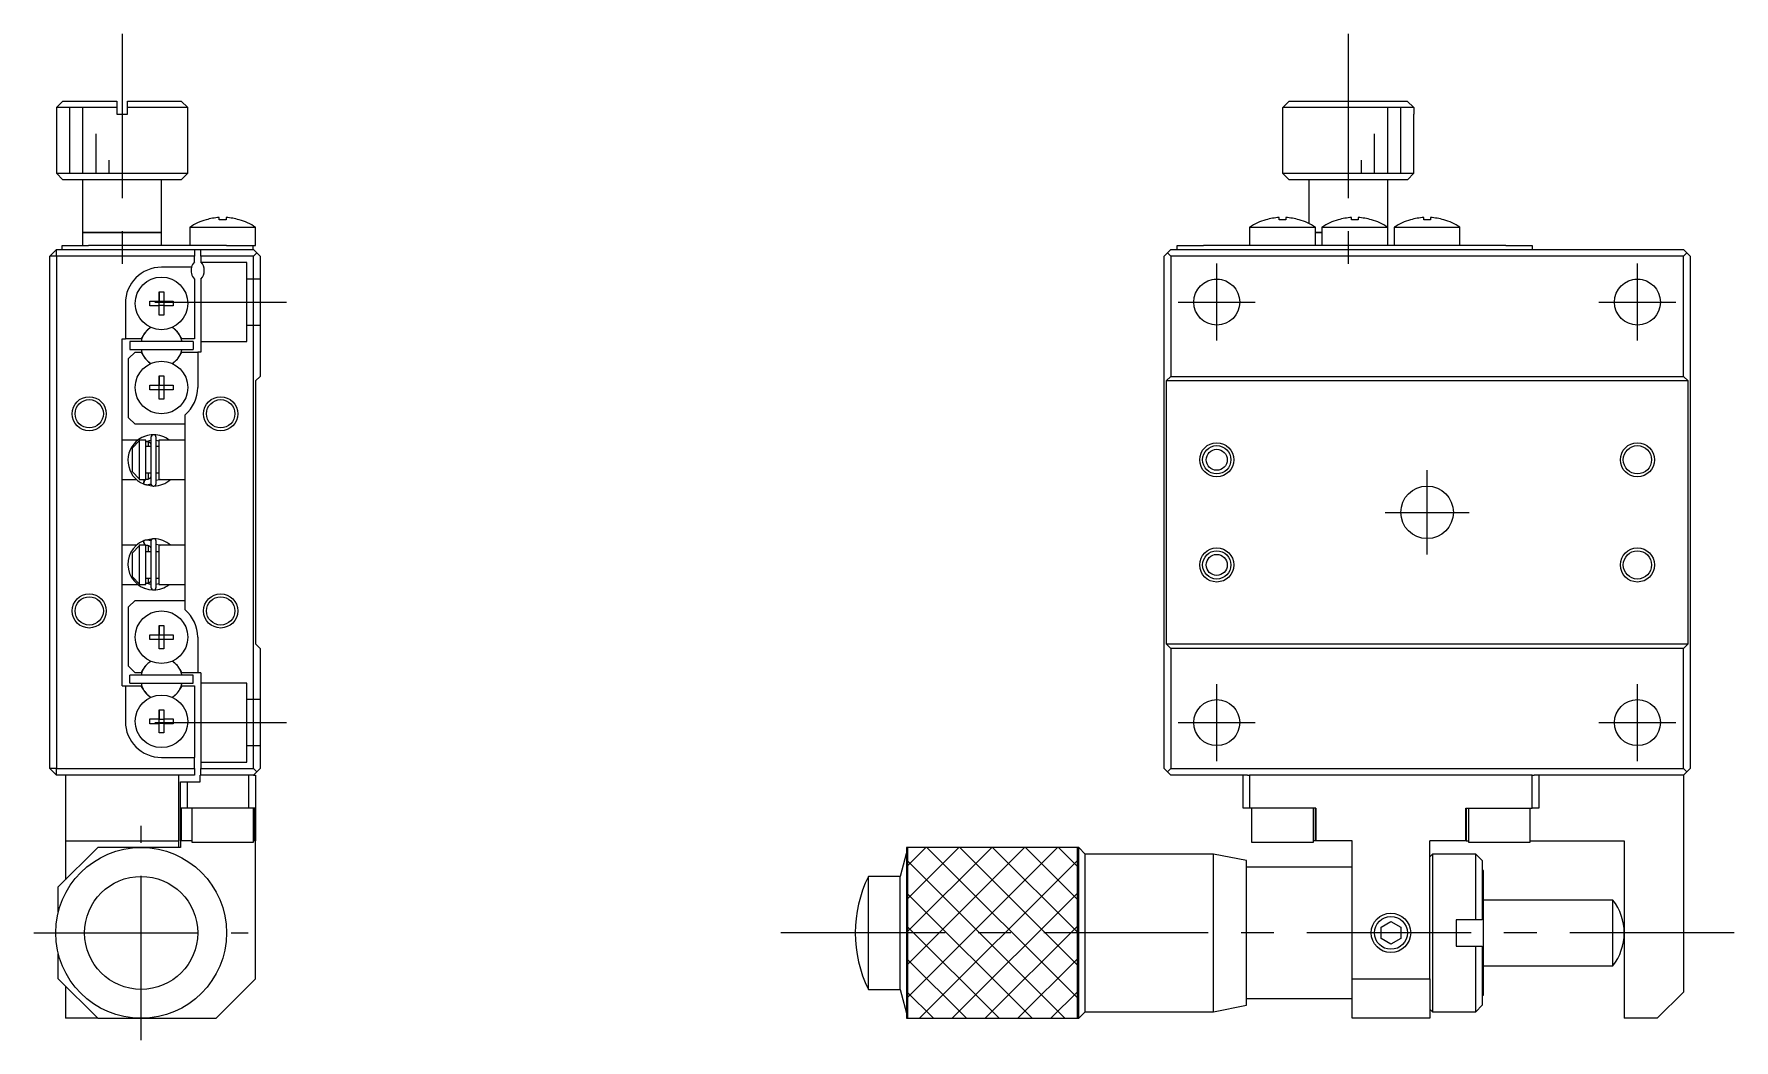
# Model space of a CAD drawing. Extents: x 27 to 358, y 57 to 239.
# Drawn here: x 228.9 to 358.2, y 116.9 to 193.4 of the extents above; entities that cross this region are included whole.
import ezdxf

# ---------------------------------------------------------------- set-up
doc = ezdxf.new("R2010")
doc.units = 0
doc.header["$LTSCALE"] = 10
doc.linetypes.add('CENTER', pattern=[2, 1.25, -0.25, 0.25, -0.25])
doc.linetypes.add('DASHED', pattern=[3.5, 2, -1.5])
doc.layers.get('0').update_dxf_attribs({"linetype": 'CONTINUOUS'})
doc.layers.add('CENTER', color=1, linetype='CENTER')

msp = doc.modelspace()

# ---------------------------------------------------------------- linework, layer by layer
at = {"color": 7, "linetype": 'CONTINUOUS'}
for p, q in [((231.098982, 188.332456), (230.598982, 187.832456)), ((235.198982, 187.832456), (230.598982, 187.832456)), ((230.598982, 187.832456), (230.598982, 182.832456)), ((231.098982, 188.332456), (235.198982, 188.332456)), ((235.198982, 188.332456), (235.198982, 187.832456)), ((235.198982, 187.832456), (235.198982, 187.332456)), ((235.998982, 188.332456), (240.098982, 188.332456)), ((235.998982, 187.832456), (235.998982, 188.332456)), ((240.598982, 187.832456), (235.998982, 187.832456)), ((235.998982, 187.332456), (235.998982, 187.832456)), ((240.598982, 187.832456), (240.098982, 188.332456)), ((240.598982, 182.832456), (240.598982, 187.832456)), ((323.88605, 187.832456), (324.387837, 188.332456)), ((323.88605, 187.332456), (323.88605, 187.832456)), ((333.853998, 187.832456), (323.88605, 187.832456)), ((324.387837, 188.332456), (333.352211, 188.332456)), ((333.352211, 188.332456), (333.853998, 187.832456)), ((333.853998, 187.832456), (333.853998, 187.332456)), ((235.198982, 187.332456), (235.998982, 187.332456)), ((323.870024, 187.332456), (323.88605, 187.332456)), ((323.870024, 187.332456), (323.870024, 182.832456)), ((333.853998, 187.332456), (333.870024, 187.332456)), ((333.870024, 182.832456), (333.870024, 187.332456)), ((230.598982, 182.832456), (240.598982, 182.832456)), ((230.598982, 182.832456), (231.098982, 182.332456)), ((240.098982, 182.332456), (240.598982, 182.832456)), ((323.870024, 182.832456), (333.870024, 182.832456)), ((323.870024, 182.832456), (324.370024, 182.332456)), ((333.370024, 182.332456), (333.870024, 182.832456)), ((240.098982, 182.332456), (231.098982, 182.332456)), ((232.598982, 182.332456), (232.598982, 178.332456)), ((238.598982, 178.332456), (238.598982, 182.332456)), ((333.370024, 182.332456), (324.370024, 182.332456)), ((325.870024, 182.332456), (325.870024, 179.013585)), ((331.870024, 178.724114), (331.870024, 182.332456)), ((240.748982, 178.724114), (245.748982, 178.724114)), ((240.748982, 178.724114), (240.748982, 177.332456)), ((241.990392, 179.295037), (241.987049, 179.301892)), ((242.988982, 179.295037), (242.988982, 179.467409)), ((243.508982, 179.295037), (242.988982, 179.295037)), ((243.508982, 179.467409), (243.508982, 179.295037)), ((244.510915, 179.301892), (244.507571, 179.295037)), ((245.748982, 177.332456), (245.748982, 178.724114)), ((321.370024, 178.724114), (323.870024, 178.724114)), ((321.370024, 178.724114), (321.370024, 177.332456)), ((322.611435, 179.295037), (322.608091, 179.301892)), ((323.610024, 179.295037), (323.610024, 179.467409)), ((324.130024, 179.295037), (323.610024, 179.295037)), ((323.870024, 178.724114), (326.370024, 178.724114)), ((324.130024, 179.467409), (324.130024, 179.295037)), ((325.131957, 179.301892), (325.128614, 179.295037)), ((326.370024, 177.332456), (326.370024, 178.724114)), ((326.870024, 178.724114), (329.370024, 178.724114)), ((326.870024, 178.724114), (326.870024, 177.332456)), ((328.111435, 179.295037), (328.108091, 179.301892)), ((329.110024, 179.295037), (329.110024, 179.467409)), ((329.630024, 179.295037), (329.110024, 179.295037)), ((329.370024, 178.724114), (331.870024, 178.724114)), ((329.630024, 179.467409), (329.630024, 179.295037)), ((330.631957, 179.301892), (330.628614, 179.295037)), ((331.870024, 177.332456), (331.870024, 178.724114)), ((332.370024, 178.724114), (334.870024, 178.724114)), ((332.370024, 178.724114), (332.370024, 177.332456)), ((333.611435, 179.295037), (333.608091, 179.301892)), ((334.610024, 179.295037), (334.610024, 179.467409)), ((335.130024, 179.295037), (334.610024, 179.295037)), ((334.870024, 178.724114), (337.370024, 178.724114)), ((335.130024, 179.467409), (335.130024, 179.295037)), ((336.131957, 179.301892), (336.128614, 179.295037)), ((337.370024, 177.332456), (337.370024, 178.724114)), ((231.048982, 177.032456), (231.048982, 177.332456)), ((231.048982, 177.332456), (233.048982, 177.332456)), ((232.598982, 178.332456), (238.598982, 178.332456)), ((238.598982, 178.332456), (232.598982, 178.332456)), ((232.598982, 178.332456), (232.598982, 177.332456)), ((242.173982, 177.332456), (233.048982, 177.332456)), ((238.598982, 177.332456), (238.598982, 178.332456)), ((243.548982, 177.332456), (242.173982, 177.332456)), ((243.548982, 177.332456), (245.548982, 177.332456)), ((245.548982, 177.332456), (245.548982, 177.032456)), ((245.548982, 177.332456), (245.748982, 177.332456)), ((315.870024, 177.032456), (315.870024, 177.332456)), ((315.870024, 177.332456), (317.870024, 177.332456)), ((321.370024, 177.332456), (317.870024, 177.332456)), ((340.870024, 177.332456), (321.370024, 177.332456)), ((326.370024, 178.332456), (326.870024, 178.332456)), ((326.870024, 178.332456), (326.370024, 178.332456)), ((332.370024, 177.332456), (331.870024, 177.332456)), ((340.870024, 177.332456), (342.870024, 177.332456)), ((342.870024, 177.332456), (342.870024, 177.032456)), ((230.598982, 177.032456), (230.098982, 176.532456)), ((230.598982, 176.532456), (230.098982, 176.532456)), ((230.098982, 137.532456), (230.098982, 176.532456)), ((230.598982, 176.532456), (230.598982, 177.032456)), ((230.598982, 177.032456), (241.098982, 177.032456)), ((241.098982, 176.532456), (230.598982, 176.532456)), ((230.598982, 176.532456), (230.598982, 137.532456)), ((241.098982, 177.032456), (241.598982, 177.032456)), ((241.098982, 177.032456), (241.098982, 176.532456)), ((241.098982, 176.093894), (241.098982, 176.532456)), ((241.598982, 177.032456), (245.598982, 177.032456)), ((241.598982, 176.532456), (241.598982, 177.032456)), ((241.598982, 176.532456), (241.598982, 176.093894)), ((245.598982, 176.532456), (241.598982, 176.532456)), ((245.598982, 177.032456), (245.848982, 176.782456)), ((245.848982, 176.782456), (245.598982, 176.532456)), ((245.598982, 137.532456), (245.598982, 176.532456)), ((245.848982, 176.782456), (246.098982, 176.532456)), ((246.098982, 176.532456), (246.098982, 167.382456)), ((315.120024, 176.782456), (314.870024, 176.532456)), ((314.870024, 137.532456), (314.870024, 176.532456)), ((315.370024, 177.032456), (315.120024, 176.782456)), ((315.120024, 176.782456), (315.370024, 176.532456)), ((315.370024, 177.032456), (354.370024, 177.032456)), ((354.370024, 176.532456), (315.370024, 176.532456)), ((315.370024, 176.532456), (315.370024, 167.382456)), ((354.620024, 176.782456), (354.370024, 177.032456)), ((354.620024, 176.782456), (354.370024, 176.532456)), ((354.370024, 167.382456), (354.370024, 176.532456)), ((354.870024, 176.532456), (354.620024, 176.782456)), ((354.870024, 176.532456), (354.870024, 137.532456)), ((240.880736, 175.682456), (238.598982, 175.682456)), ((241.098982, 174.771018), (241.098982, 170.232456)), ((241.598982, 174.771018), (241.598982, 169.232456)), ((318.67027, 174.771018), (319.069778, 174.771018)), ((350.67027, 174.771018), (351.069778, 174.771018)), ((238.418982, 173.818818), (238.778982, 173.818818)), ((238.418982, 173.112456), (238.418982, 173.818818)), ((238.418982, 173.818818), (238.418982, 173.112456)), ((238.778982, 173.818818), (238.778982, 173.112456)), ((235.848982, 172.932456), (235.848982, 170.232456)), ((237.71262, 172.752456), (237.71262, 173.112456)), ((237.71262, 173.112456), (238.418982, 173.112456)), ((238.418982, 172.752456), (237.71262, 172.752456)), ((238.429354, 173.102084), (238.418982, 173.112456)), ((238.429354, 172.762828), (238.418982, 172.752456)), ((238.418982, 172.046095), (238.418982, 172.752456)), ((238.418982, 172.046095), (238.418982, 172.752456)), ((238.778982, 172.046095), (238.418982, 172.046095)), ((238.429354, 173.102084), (238.76861, 173.102084)), ((238.429354, 172.762828), (238.429354, 173.102084)), ((238.76861, 172.762828), (238.429354, 172.762828)), ((238.76861, 173.102084), (238.778982, 173.112456)), ((238.76861, 173.102084), (238.76861, 172.762828)), ((238.76861, 172.762828), (238.778982, 172.752456)), ((238.778982, 173.112456), (239.485343, 173.112456)), ((238.778982, 172.752456), (238.778982, 172.046095)), ((239.485343, 172.752456), (238.778982, 172.752456)), ((239.485343, 173.112456), (239.485343, 172.752456)), ((235.598982, 170.232456), (235.848982, 170.232456)), ((235.598982, 143.832456), (235.598982, 170.232456)), ((237.048176, 170.232456), (235.848982, 170.232456)), ((236.198982, 170.032456), (236.198982, 169.432456)), ((240.998982, 170.032456), (236.198982, 170.032456)), ((236.198982, 169.432456), (240.998982, 169.432456)), ((237.198342, 170.492551), (237.048176, 170.232456)), ((240.149788, 170.232456), (239.999622, 170.492551)), ((241.098982, 170.232456), (240.149788, 170.232456)), ((240.998982, 170.032456), (240.998982, 169.432456)), ((236.598982, 169.232456), (236.098982, 168.732456)), ((236.098982, 164.232456), (236.098982, 168.732456)), ((236.598982, 169.232456), (237.048176, 169.232456)), ((237.048176, 169.232456), (237.198342, 168.972361)), ((239.999622, 168.972361), (240.149788, 169.232456)), ((240.149788, 169.232456), (241.348982, 169.232456)), ((241.348982, 169.232456), (241.348982, 166.532456)), ((241.598982, 169.232456), (241.348982, 169.232456)), ((238.418982, 167.418818), (238.778982, 167.418818)), ((238.418982, 166.712456), (238.418982, 167.418818)), ((238.418982, 167.418818), (238.418982, 166.712456)), ((238.778982, 167.418818), (238.778982, 166.712456)), ((245.748982, 167.032456), (246.098982, 167.382456)), ((245.748982, 167.032456), (245.748982, 147.032456)), ((315.020024, 167.032456), (315.370024, 167.382456)), ((354.720024, 167.032456), (315.020024, 167.032456)), ((315.020024, 167.032456), (315.020024, 147.032456)), ((315.370024, 167.382456), (354.370024, 167.382456)), ((354.370024, 167.382456), (354.720024, 167.032456)), ((354.720024, 147.032456), (354.720024, 167.032456)), ((237.71262, 166.352456), (237.71262, 166.712456)), ((237.71262, 166.712456), (238.418982, 166.712456)), ((238.418982, 166.352456), (237.71262, 166.352456)), ((238.429354, 166.702084), (238.418982, 166.712456)), ((238.429354, 166.362828), (238.418982, 166.352456)), ((238.418982, 165.646095), (238.418982, 166.352456)), ((238.418982, 165.646095), (238.418982, 166.352456)), ((238.778982, 165.646095), (238.418982, 165.646095)), ((238.429354, 166.702084), (238.76861, 166.702084)), ((238.429354, 166.362828), (238.429354, 166.702084)), ((238.76861, 166.362828), (238.429354, 166.362828)), ((238.76861, 166.702084), (238.778982, 166.712456)), ((238.76861, 166.702084), (238.76861, 166.362828)), ((238.76861, 166.362828), (238.778982, 166.352456)), ((238.778982, 166.712456), (239.485343, 166.712456)), ((238.778982, 166.352456), (238.778982, 165.646095)), ((239.485343, 166.352456), (238.778982, 166.352456)), ((239.485343, 166.712456), (239.485343, 166.352456)), ((236.098982, 164.232456), (236.598982, 163.732456)), ((240.398982, 149.611519), (240.398982, 164.453394)), ((240.398982, 163.732456), (236.598982, 163.732456)), ((236.807337, 162.532456), (235.598982, 162.532456)), ((236.398982, 161.948971), (236.898982, 162.478139)), ((236.398982, 160.115941), (236.398982, 161.948971)), ((236.808241, 162.532456), (236.808116, 162.532456)), ((236.808647, 162.532456), (236.808288, 162.532456)), ((236.898982, 162.532456), (236.898982, 162.478139)), ((237.398982, 162.532456), (236.898982, 162.532456)), ((236.898982, 162.478139), (236.898982, 159.586773)), ((237.226147, 162.774896), (237.220378, 162.774879)), ((237.284089, 162.800544), (237.228925, 162.779818)), ((237.385478, 162.411726), (237.399721, 162.417345)), ((237.398868, 162.418268), (237.792441, 162.523741)), ((237.398982, 159.532456), (237.398982, 162.532456)), ((237.7925, 162.032456), (237.398982, 162.032456)), ((237.399721, 162.417345), (237.413737, 162.422048)), ((237.413737, 162.422048), (237.427981, 162.42603)), ((237.427981, 162.42603), (237.442417, 162.429278)), ((237.442417, 162.429278), (237.457007, 162.431781)), ((237.457007, 162.431781), (237.471711, 162.433532)), ((237.471711, 162.433532), (237.48649, 162.434525)), ((237.48649, 162.434525), (237.501305, 162.434755)), ((237.501305, 162.434755), (237.516115, 162.434222)), ((237.516115, 162.434222), (237.530881, 162.432928)), ((237.530881, 162.432928), (237.545562, 162.430875)), ((237.545562, 162.430875), (237.560119, 162.428071)), ((237.560119, 162.428071), (237.574512, 162.424523)), ((237.574512, 162.424523), (237.588704, 162.420242)), ((237.588704, 162.420242), (237.602657, 162.415242)), ((237.598982, 162.032456), (237.598982, 162.41703)), ((237.602657, 162.415242), (237.616335, 162.409537)), ((237.616335, 162.409537), (237.629702, 162.403145)), ((237.629702, 162.403145), (237.642724, 162.396084)), ((237.642724, 162.396084), (237.655369, 162.388376)), ((237.655369, 162.388376), (237.667606, 162.380041)), ((237.667606, 162.380041), (237.679405, 162.371105)), ((237.679405, 162.371105), (237.690738, 162.361591)), ((237.690738, 162.361591), (237.701578, 162.351527)), ((237.701578, 162.351527), (237.711901, 162.340938)), ((237.711901, 162.340938), (237.721683, 162.329854)), ((237.721683, 162.329854), (237.730903, 162.318303)), ((237.730903, 162.318303), (237.73954, 162.306316)), ((237.73954, 162.306316), (237.747575, 162.293922)), ((237.747575, 162.293922), (237.754992, 162.281152)), ((237.754992, 162.281152), (237.761775, 162.268039)), ((237.761775, 162.268039), (237.767909, 162.254615)), ((237.767909, 162.254615), (237.773383, 162.240912)), ((237.773383, 162.240912), (237.778185, 162.226962)), ((237.778185, 162.226962), (237.782305, 162.2128)), ((237.782305, 162.2128), (237.785736, 162.198458)), ((237.785736, 162.198458), (237.78847, 162.18397)), ((237.78847, 162.18397), (237.790503, 162.16937)), ((237.790503, 162.16937), (237.791831, 162.154693)), ((237.791831, 162.154693), (237.792451, 162.139971)), ((237.792451, 162.139971), (237.7925, 162.134647)), ((237.7925, 162.735534), (237.7925, 159.235534)), ((238.1925, 159.235534), (238.1925, 162.735534)), ((238.398982, 162.032456), (238.1925, 162.032456)), ((238.192554, 162.523427), (238.399101, 162.482222)), ((238.398982, 162.532456), (238.398982, 159.532456)), ((240.398982, 162.532456), (238.398982, 162.532456)), ((235.598982, 159.532456), (236.694148, 159.532456)), ((236.898982, 159.586773), (236.398982, 160.115941)), ((236.695056, 159.532456), (236.695184, 159.532456)), ((236.898982, 159.586773), (236.898982, 159.532456)), ((236.898982, 159.532456), (237.398982, 159.532456)), ((237.219532, 159.196595), (237.228963, 159.192559)), ((237.220115, 159.196251), (237.288271, 159.429985)), ((237.225048, 159.21484), (237.224495, 159.207856)), ((237.224495, 159.207856), (237.224511, 159.202026)), ((237.224511, 159.202026), (237.225097, 159.19739)), ((237.226168, 159.222929), (237.225048, 159.21484)), ((237.225097, 159.19739), (237.226324, 159.193836)), ((237.227846, 159.232069), (237.226168, 159.222929)), ((237.226324, 159.193836), (237.228168, 159.191667)), ((237.230071, 159.242195), (237.227846, 159.232069)), ((237.228168, 159.191667), (237.228925, 159.191251)), ((237.228925, 159.191251), (237.259276, 159.179183)), ((237.232828, 159.253238), (237.230071, 159.242195)), ((237.236096, 159.265122), (237.232828, 159.253238)), ((237.239855, 159.277766), (237.236096, 159.265122)), ((237.244078, 159.291081), (237.239855, 159.277766)), ((237.248736, 159.304977), (237.244078, 159.291081)), ((237.253796, 159.319357), (237.248736, 159.304977)), ((237.259225, 159.334123), (237.253796, 159.319357)), ((237.264984, 159.349173), (237.259225, 159.334123)), ((237.259276, 159.179183), (237.291891, 159.168019)), ((237.271034, 159.364402), (237.264984, 159.349173)), ((237.277333, 159.379707), (237.271034, 159.364402)), ((237.283839, 159.394981), (237.277333, 159.379707)), ((237.281929, 159.170979), (237.968189, 159.036995)), ((237.290505, 159.410119), (237.283839, 159.394981)), ((237.288271, 159.429985), (237.345421, 159.532468)), ((237.297286, 159.425018), (237.290505, 159.410119)), ((237.291891, 159.168019), (237.325012, 159.158504)), ((237.304135, 159.439574), (237.297286, 159.425018)), ((237.311006, 159.453687), (237.304135, 159.439574)), ((237.31785, 159.46726), (237.311006, 159.453687)), ((237.324621, 159.480199), (237.31785, 159.46726)), ((237.331272, 159.492416), (237.324621, 159.480199)), ((237.325012, 159.158504), (237.358555, 159.15066)), ((237.337757, 159.503825), (237.331272, 159.492416)), ((237.344032, 159.514349), (237.337757, 159.503825)), ((237.350052, 159.523915), (237.344032, 159.514349)), ((237.355778, 159.532456), (237.350052, 159.523915)), ((237.358555, 159.15066), (237.392438, 159.144506)), ((237.388616, 159.556777), (237.362512, 159.568069)), ((237.392667, 159.556398), (237.385478, 159.559342)), ((237.392438, 159.144506), (237.426578, 159.140056)), ((237.406593, 159.551318), (237.392667, 159.556398)), ((237.398982, 160.032456), (237.7925, 160.032456)), ((237.420762, 159.546959), (237.406593, 159.551318)), ((237.435136, 159.543332), (237.420762, 159.546959)), ((237.426578, 159.140056), (237.460893, 159.137321)), ((237.449677, 159.540449), (237.435136, 159.543332)), ((237.464346, 159.538318), (237.449677, 159.540449)), ((237.460893, 159.137321), (237.495297, 159.136306)), ((237.479102, 159.536945), (237.464346, 159.538318)), ((237.493906, 159.536333), (237.479102, 159.536945)), ((237.508719, 159.536485), (237.493906, 159.536333)), ((237.495297, 159.136306), (237.529709, 159.137013)), ((237.523499, 159.537398), (237.508719, 159.536485)), ((237.538208, 159.539069), (237.523499, 159.537398)), ((237.529709, 159.137013), (237.564043, 159.139441)), ((237.552805, 159.541492), (237.538208, 159.539069)), ((237.567253, 159.544659), (237.552805, 159.541492)), ((237.564043, 159.139441), (237.598216, 159.143584)), ((237.581514, 159.548559), (237.567253, 159.544659)), ((237.59555, 159.55318), (237.581514, 159.548559)), ((237.609327, 159.558507), (237.59555, 159.55318)), ((237.598216, 159.143584), (237.632146, 159.149432)), ((237.598982, 159.554127), (237.598982, 160.032456)), ((237.62281, 159.564524), (237.609327, 159.558507)), ((237.635964, 159.571213), (237.62281, 159.564524)), ((237.632146, 159.149432), (237.665748, 159.15697)), ((237.648759, 159.578554), (237.635964, 159.571213)), ((237.661163, 159.586527), (237.648759, 159.578554)), ((237.673147, 159.595108), (237.661163, 159.586527)), ((237.665748, 159.15697), (237.698943, 159.166181)), ((237.684684, 159.604275), (237.673147, 159.595108)), ((237.695746, 159.614002), (237.684684, 159.604275)), ((237.706309, 159.624264), (237.695746, 159.614002)), ((237.698943, 159.166181), (237.731648, 159.177043)), ((237.716349, 159.635034), (237.706309, 159.624264)), ((237.725844, 159.646284), (237.716349, 159.635034)), ((237.734774, 159.657985), (237.725844, 159.646284)), ((237.731648, 159.177043), (237.763783, 159.18953)), ((237.743119, 159.67011), (237.734774, 159.657985)), ((237.75086, 159.682627), (237.743119, 159.67011)), ((237.757982, 159.695506), (237.75086, 159.682627)), ((237.76447, 159.708717), (237.757982, 159.695506)), ((237.763783, 159.18953), (237.795097, 159.203529)), ((237.770309, 159.722227), (237.76447, 159.708717)), ((237.775488, 159.736006), (237.770309, 159.722227)), ((237.779995, 159.750019), (237.775488, 159.736006)), ((237.783821, 159.764236), (237.779995, 159.750019)), ((237.786958, 159.778623), (237.783821, 159.764236)), ((237.789399, 159.793146), (237.786958, 159.778623)), ((237.791139, 159.807772), (237.789399, 159.793146)), ((237.792173, 159.822467), (237.791139, 159.807772)), ((237.7925, 159.836422), (237.792173, 159.822467)), ((238.1925, 160.032456), (238.398982, 160.032456)), ((238.427273, 159.496852), (238.192551, 159.447354)), ((238.398982, 159.532456), (240.398982, 159.532456)), ((238.533793, 159.532223), (238.427273, 159.496852)), ((236.694009, 154.532456), (235.598982, 154.532456)), ((236.398982, 153.948971), (236.898982, 154.478139)), ((236.398982, 152.115941), (236.398982, 153.948971)), ((236.695127, 154.532456), (236.695007, 154.532456)), ((236.898982, 154.532456), (236.898982, 154.478139)), ((237.398982, 154.532456), (236.898982, 154.532456)), ((236.898982, 154.478139), (236.898982, 151.586773)), ((237.220115, 154.868662), (237.288271, 154.634927)), ((237.224495, 154.857056), (237.224511, 154.862886)), ((237.225048, 154.850072), (237.224495, 154.857056)), ((237.224511, 154.862886), (237.225097, 154.867522)), ((237.226168, 154.841983), (237.225048, 154.850072)), ((237.225097, 154.867522), (237.226324, 154.871076)), ((237.227846, 154.832844), (237.226168, 154.841983)), ((237.226324, 154.871076), (237.228168, 154.873246)), ((237.230071, 154.822718), (237.227846, 154.832844)), ((237.228168, 154.873246), (237.228925, 154.873661)), ((237.246651, 154.880912), (237.228925, 154.873661)), ((237.232828, 154.811674), (237.230071, 154.822718)), ((237.236096, 154.79979), (237.232828, 154.811674)), ((237.239855, 154.787147), (237.236096, 154.79979)), ((237.244078, 154.773831), (237.239855, 154.787147)), ((237.248736, 154.759935), (237.244078, 154.773831)), ((237.279024, 154.892707), (237.246651, 154.880912)), ((237.253796, 154.745555), (237.248736, 154.759935)), ((237.259225, 154.730789), (237.253796, 154.745555)), ((237.264984, 154.71574), (237.259225, 154.730789)), ((237.271034, 154.70051), (237.264984, 154.71574)), ((237.277333, 154.685206), (237.271034, 154.70051)), ((237.283839, 154.669932), (237.277333, 154.685206)), ((237.311936, 154.902866), (237.279024, 154.892707)), ((237.967009, 155.0279), (237.283017, 154.894357)), ((237.290505, 154.654793), (237.283839, 154.669932)), ((237.288271, 154.634927), (237.345421, 154.532444)), ((237.297286, 154.639894), (237.290505, 154.654793)), ((237.304135, 154.625338), (237.297286, 154.639894)), ((237.311006, 154.611225), (237.304135, 154.625338)), ((237.31785, 154.597652), (237.311006, 154.611225)), ((237.345304, 154.911365), (237.311936, 154.902866)), ((237.324621, 154.584713), (237.31785, 154.597652)), ((237.331272, 154.572497), (237.324621, 154.584713)), ((237.337757, 154.561087), (237.331272, 154.572497)), ((237.344032, 154.550564), (237.337757, 154.561087)), ((237.350052, 154.540998), (237.344032, 154.550564)), ((237.379049, 154.918184), (237.345304, 154.911365)), ((237.355778, 154.532456), (237.350052, 154.540998)), ((237.413087, 154.923305), (237.379049, 154.918184)), ((237.385478, 154.50557), (237.399721, 154.511189)), ((237.398982, 151.532456), (237.398982, 154.532456)), ((237.7925, 154.032456), (237.398982, 154.032456)), ((237.399721, 154.511189), (237.413737, 154.515892)), ((237.447337, 154.926718), (237.413087, 154.923305)), ((237.413737, 154.515892), (237.427981, 154.519873)), ((237.427981, 154.519873), (237.442417, 154.523121)), ((237.442417, 154.523121), (237.457007, 154.525625)), ((237.481714, 154.928412), (237.447337, 154.926718)), ((237.457007, 154.525625), (237.471711, 154.527376)), ((237.471711, 154.527376), (237.48649, 154.528368)), ((237.516135, 154.928384), (237.481714, 154.928412)), ((237.48649, 154.528368), (237.501305, 154.528599)), ((237.501305, 154.528599), (237.516115, 154.528066)), ((237.516115, 154.528066), (237.530881, 154.526772)), ((237.550516, 154.926634), (237.516135, 154.928384)), ((237.530881, 154.526772), (237.545562, 154.524719)), ((237.545562, 154.524719), (237.560119, 154.521914)), ((237.584773, 154.923165), (237.550516, 154.926634)), ((237.560119, 154.521914), (237.574512, 154.518366)), ((237.574512, 154.518366), (237.588704, 154.514086)), ((237.618823, 154.917985), (237.584773, 154.923165)), ((237.588704, 154.514086), (237.602657, 154.509086)), ((237.598982, 154.032456), (237.598982, 154.510783)), ((237.602657, 154.509086), (237.616335, 154.503381)), ((237.616335, 154.503381), (237.629702, 154.496989)), ((237.652583, 154.911106), (237.618823, 154.917985)), ((237.629702, 154.496989), (237.642724, 154.489928)), ((237.642724, 154.489928), (237.655369, 154.48222)), ((237.685969, 154.902544), (237.652583, 154.911106)), ((237.655369, 154.48222), (237.667606, 154.473885)), ((237.667606, 154.473885), (237.679405, 154.464949)), ((237.679405, 154.464949), (237.690738, 154.455435)), ((237.7189, 154.892319), (237.685969, 154.902544)), ((237.690738, 154.455435), (237.701578, 154.445371)), ((237.701578, 154.445371), (237.711901, 154.434782)), ((237.711901, 154.434782), (237.721683, 154.423698)), ((237.751295, 154.880455), (237.7189, 154.892319)), ((237.721683, 154.423698), (237.730903, 154.412147)), ((237.730903, 154.412147), (237.73954, 154.400159)), ((237.73954, 154.400159), (237.747575, 154.387765)), ((237.747575, 154.387765), (237.754992, 154.374996)), ((237.783074, 154.866979), (237.751295, 154.880455)), ((237.754992, 154.374996), (237.761775, 154.361883)), ((237.761775, 154.361883), (237.767909, 154.348459)), ((237.767909, 154.348459), (237.773383, 154.334755)), ((237.773383, 154.334755), (237.778185, 154.320806)), ((237.778185, 154.320806), (237.782305, 154.306643)), ((237.782305, 154.306643), (237.785736, 154.292302)), ((237.795146, 154.86136), (237.783074, 154.866979)), ((237.785736, 154.292302), (237.78847, 154.277814)), ((237.78847, 154.277814), (237.790503, 154.263214)), ((237.790503, 154.263214), (237.791831, 154.248536)), ((237.791831, 154.248536), (237.792451, 154.233814)), ((237.792451, 154.233814), (237.7925, 154.228491)), ((237.7925, 154.829378), (237.7925, 151.329378)), ((238.1925, 151.329378), (238.1925, 154.829378)), ((238.398982, 154.032456), (238.1925, 154.032456)), ((238.192522, 154.617562), (238.422189, 154.56954)), ((238.398982, 154.532456), (238.398982, 151.532456)), ((240.398982, 154.532456), (238.398982, 154.532456)), ((238.422189, 154.56954), (238.53324, 154.532895)), ((235.598982, 151.532456), (236.807658, 151.532456)), ((236.898982, 151.586773), (236.398982, 152.115941)), ((236.898982, 151.586773), (236.898982, 151.532456)), ((236.898982, 151.532456), (237.398982, 151.532456)), ((237.384934, 151.652144), (237.362194, 151.662046)), ((237.406593, 151.645162), (237.393696, 151.649838)), ((237.792408, 151.541176), (237.398801, 151.646672)), ((237.398982, 152.032456), (237.7925, 152.032456)), ((237.420762, 151.640803), (237.406593, 151.645162)), ((237.435136, 151.637176), (237.420762, 151.640803)), ((237.449677, 151.634293), (237.435136, 151.637176)), ((237.464346, 151.632162), (237.449677, 151.634293)), ((237.479102, 151.630788), (237.464346, 151.632162)), ((237.493906, 151.630177), (237.479102, 151.630788)), ((237.508719, 151.630329), (237.493906, 151.630177)), ((237.523499, 151.631242), (237.508719, 151.630329)), ((237.538208, 151.632913), (237.523499, 151.631242)), ((237.552805, 151.635336), (237.538208, 151.632913)), ((237.567253, 151.638502), (237.552805, 151.635336)), ((237.581514, 151.642403), (237.567253, 151.638502)), ((237.59555, 151.647023), (237.581514, 151.642403)), ((237.609327, 151.65235), (237.59555, 151.647023)), ((237.598982, 151.647879), (237.598982, 152.032456)), ((237.62281, 151.658367), (237.609327, 151.65235)), ((237.635964, 151.665056), (237.62281, 151.658367)), ((237.648759, 151.672398), (237.635964, 151.665056)), ((237.661163, 151.68037), (237.648759, 151.672398)), ((237.673147, 151.688952), (237.661163, 151.68037)), ((237.684684, 151.698119), (237.673147, 151.688952)), ((237.695746, 151.707846), (237.684684, 151.698119)), ((237.706309, 151.718108), (237.695746, 151.707846)), ((237.716349, 151.728878), (237.706309, 151.718108)), ((237.725844, 151.740127), (237.716349, 151.728878)), ((237.734774, 151.751829), (237.725844, 151.740127)), ((237.743119, 151.763953), (237.734774, 151.751829)), ((237.75086, 151.77647), (237.743119, 151.763953)), ((237.757982, 151.78935), (237.75086, 151.77647)), ((237.76447, 151.80256), (237.757982, 151.78935)), ((237.770309, 151.816071), (237.76447, 151.80256)), ((237.775488, 151.829849), (237.770309, 151.816071)), ((237.779995, 151.843863), (237.775488, 151.829849)), ((237.783821, 151.85808), (237.779995, 151.843863)), ((237.786958, 151.872467), (237.783821, 151.85808)), ((237.789399, 151.88699), (237.786958, 151.872467)), ((237.791139, 151.901616), (237.789399, 151.88699)), ((237.792173, 151.916311), (237.791139, 151.901616)), ((237.7925, 151.930265), (237.792173, 151.916311)), ((238.1925, 152.032456), (238.398982, 152.032456)), ((238.399072, 151.582683), (238.192504, 151.541479)), ((238.398982, 151.532456), (240.398982, 151.532456)), ((236.598982, 150.332456), (236.098982, 149.832456)), ((236.598982, 150.332456), (240.398982, 150.332456)), ((237.223165, 151.289122), (237.220378, 151.290033)), ((237.228925, 151.285095), (237.286822, 151.263479)), ((236.098982, 145.332456), (236.098982, 149.832456)), ((237.71262, 147.352456), (237.71262, 147.712456)), ((237.71262, 147.712456), (238.418982, 147.712456)), ((238.418982, 148.418818), (238.778982, 148.418818)), ((238.418982, 147.712456), (238.418982, 148.418818)), ((238.418982, 148.418818), (238.418982, 147.712456)), ((238.429354, 147.702084), (238.418982, 147.712456)), ((238.429354, 147.702084), (238.76861, 147.702084)), ((238.429354, 147.362828), (238.429354, 147.702084)), ((238.76861, 147.702084), (238.778982, 147.712456)), ((238.76861, 147.702084), (238.76861, 147.362828)), ((238.778982, 148.418818), (238.778982, 147.712456)), ((238.778982, 147.712456), (239.485343, 147.712456)), ((239.485343, 147.712456), (239.485343, 147.352456)), ((241.348982, 147.532456), (241.348982, 144.832456)), ((238.418982, 147.352456), (237.71262, 147.352456)), ((238.429354, 147.362828), (238.418982, 147.352456)), ((238.418982, 146.646095), (238.418982, 147.352456)), ((238.418982, 146.646095), (238.418982, 147.352456)), ((238.778982, 146.646095), (238.418982, 146.646095)), ((238.76861, 147.362828), (238.429354, 147.362828)), ((238.76861, 147.362828), (238.778982, 147.352456)), ((238.778982, 147.352456), (238.778982, 146.646095)), ((239.485343, 147.352456), (238.778982, 147.352456)), ((246.098982, 146.682456), (245.748982, 147.032456)), ((246.098982, 146.682456), (246.098982, 137.532456)), ((315.370024, 146.682456), (315.020024, 147.032456)), ((315.020024, 147.032456), (354.720024, 147.032456)), ((315.370024, 146.682456), (315.370024, 137.532456)), ((354.370024, 146.682456), (315.370024, 146.682456)), ((354.720024, 147.032456), (354.370024, 146.682456)), ((354.370024, 137.532456), (354.370024, 146.682456)), ((236.098982, 145.332456), (236.598982, 144.832456)), ((237.048176, 144.832456), (237.198342, 145.092551)), ((239.999622, 145.092551), (240.149788, 144.832456)), ((235.598982, 143.832456), (235.848982, 143.832456)), ((235.848982, 143.832456), (235.848982, 141.132456)), ((235.848982, 143.832456), (237.048176, 143.832456)), ((236.198982, 144.032456), (236.198982, 144.632456)), ((240.998982, 144.632456), (236.198982, 144.632456)), ((236.198982, 144.032456), (240.998982, 144.032456)), ((237.048176, 144.832456), (236.598982, 144.832456)), ((237.198342, 143.572361), (237.048176, 143.832456)), ((240.149788, 143.832456), (239.999622, 143.572361)), ((241.348982, 144.832456), (240.149788, 144.832456)), ((240.149788, 143.832456), (241.098982, 143.832456)), ((240.998982, 144.032456), (240.998982, 144.632456)), ((241.098982, 143.832456), (241.098982, 138.382456)), ((241.598982, 144.832456), (241.348982, 144.832456)), ((241.598982, 144.832456), (241.598982, 137.532456)), ((237.71262, 140.952456), (237.71262, 141.312456)), ((237.71262, 141.312456), (238.418982, 141.312456)), ((238.418982, 142.018818), (238.778982, 142.018818)), ((238.418982, 141.312456), (238.418982, 142.018818)), ((238.418982, 142.018818), (238.418982, 141.312456)), ((238.429354, 141.302084), (238.418982, 141.312456)), ((238.429354, 140.962828), (238.418982, 140.952456)), ((238.429354, 141.302084), (238.76861, 141.302084)), ((238.429354, 140.962828), (238.429354, 141.302084)), ((238.76861, 140.962828), (238.429354, 140.962828)), ((238.76861, 141.302084), (238.778982, 141.312456)), ((238.76861, 141.302084), (238.76861, 140.962828)), ((238.76861, 140.962828), (238.778982, 140.952456)), ((238.778982, 142.018818), (238.778982, 141.312456)), ((238.778982, 141.312456), (239.485343, 141.312456)), ((239.485343, 141.312456), (239.485343, 140.952456)), ((238.418982, 140.952456), (237.71262, 140.952456)), ((238.418982, 140.246095), (238.418982, 140.952456)), ((238.418982, 140.246095), (238.418982, 140.952456)), ((238.778982, 140.246095), (238.418982, 140.246095)), ((238.778982, 140.952456), (238.778982, 140.246095)), ((239.485343, 140.952456), (238.778982, 140.952456)), ((238.598982, 138.382456), (241.098982, 138.382456)), ((241.098982, 137.532456), (241.098982, 138.382456)), ((230.598982, 137.532456), (230.098982, 137.532456)), ((230.598982, 137.032456), (230.098982, 137.532456)), ((230.598982, 137.532456), (241.098982, 137.532456)), ((230.598982, 137.032456), (230.598982, 137.532456)), ((241.098982, 137.532456), (241.098982, 137.032456)), ((241.598982, 137.532456), (245.598982, 137.532456)), ((241.598982, 137.032456), (241.598982, 137.532456)), ((245.598982, 137.532456), (245.848982, 137.282456)), ((245.848982, 137.282456), (245.598982, 137.032456)), ((246.098982, 137.532456), (245.848982, 137.282456)), ((314.870024, 137.532456), (315.120024, 137.282456)), ((315.370024, 137.532456), (315.120024, 137.282456)), ((315.120024, 137.282456), (315.370024, 137.032456)), ((315.370024, 137.532456), (354.370024, 137.532456)), ((354.370024, 137.532456), (354.620024, 137.282456)), ((354.370024, 137.032456), (354.620024, 137.282456)), ((354.620024, 137.282456), (354.870024, 137.532456)), ((241.098982, 137.032456), (230.598982, 137.032456)), ((231.298982, 137.032456), (231.298982, 132.032456)), ((239.898982, 137.032456), (239.898982, 132.032456)), ((240.048982, 134.532456), (240.048982, 136.532456)), ((240.048982, 136.532456), (240.548982, 136.532456)), ((240.548982, 136.532456), (240.548982, 134.532456)), ((240.548982, 136.532456), (241.548982, 136.532456)), ((241.548982, 136.532456), (241.548982, 137.032456)), ((241.598982, 137.032456), (241.548982, 137.032456)), ((245.598982, 137.032456), (241.598982, 137.032456)), ((245.248982, 134.532456), (245.248982, 137.032456)), ((245.598982, 137.032456), (245.748982, 137.032456)), ((245.748982, 137.032456), (245.748982, 134.532456)), ((321.220024, 137.032456), (315.370024, 137.032456)), ((320.870024, 134.532456), (320.870024, 137.032456)), ((321.220024, 137.032456), (321.370024, 137.032456)), ((321.370024, 137.032456), (321.370024, 134.532456)), ((342.870024, 137.032456), (321.370024, 137.032456)), ((342.870024, 134.532456), (342.870024, 137.032456)), ((342.870024, 137.032456), (343.020024, 137.032456)), ((354.370024, 137.032456), (343.020024, 137.032456)), ((343.370024, 137.032456), (343.370024, 134.532456)), ((354.370024, 137.032456), (354.370024, 120.532456)), ((240.548982, 134.532456), (240.048982, 134.532456)), ((240.048982, 132.032456), (240.048982, 134.532456)), ((240.089245, 134.532456), (240.089245, 132.032456)), ((245.248982, 134.532456), (240.548982, 134.532456)), ((240.898982, 134.532456), (240.898982, 131.932456)), ((245.748982, 134.532456), (245.248982, 134.532456)), ((245.598982, 131.932456), (245.598982, 134.532456)), ((245.679803, 132.032456), (245.679803, 134.532456)), ((245.748982, 134.532456), (245.748982, 132.032456)), ((321.370024, 134.532456), (320.870024, 134.532456)), ((326.417552, 134.532456), (321.370024, 134.532456)), ((321.520024, 134.532456), (321.520024, 131.932456)), ((326.220024, 131.932456), (326.220024, 134.532456)), ((326.388179, 132.032456), (326.388179, 134.532456)), ((326.417552, 134.532456), (326.417552, 132.032456)), ((337.822496, 134.532456), (342.870024, 134.532456)), ((337.822496, 132.032456), (337.822496, 134.532456)), ((337.851869, 134.532456), (337.851869, 132.032456)), ((338.020024, 134.532456), (338.020024, 131.932456)), ((342.720024, 131.932456), (342.720024, 134.532456)), ((343.370024, 134.532456), (342.870024, 134.532456)), ((231.298982, 132.032456), (239.898982, 132.032456)), ((231.298982, 132.032456), (231.298982, 129.082456)), ((239.898982, 132.032456), (239.898982, 131.532456)), ((240.089245, 132.032456), (240.048982, 132.032456)), ((240.048982, 132.032456), (240.048982, 131.532456)), ((240.898982, 132.032456), (240.089245, 132.032456)), ((240.898982, 131.932456), (245.598982, 131.932456)), ((245.679803, 132.032456), (245.598982, 132.032456)), ((245.748982, 132.032456), (245.679803, 132.032456)), ((245.748982, 121.532456), (245.748982, 132.032456)), ((321.520024, 131.932456), (326.220024, 131.932456)), ((326.388179, 132.032456), (326.220024, 132.032456)), ((326.417552, 132.032456), (326.388179, 132.032456)), ((329.170024, 132.032456), (326.417552, 132.032456)), ((329.170024, 121.532456), (329.170024, 132.032456)), ((337.822496, 132.032456), (335.070024, 132.032456)), ((335.070024, 121.532456), (335.070024, 132.032456)), ((337.851869, 132.032456), (337.822496, 132.032456)), ((337.851869, 132.032456), (338.020024, 132.032456)), ((338.020024, 131.932456), (342.720024, 131.932456)), ((342.720024, 132.032456), (349.870024, 132.032456)), ((349.870024, 132.032456), (349.870024, 118.532456)), ((233.748982, 131.532456), (230.748982, 128.532456)), ((237.048982, 131.532456), (233.748982, 131.532456)), ((240.048982, 131.532456), (237.048982, 131.532456)), ((295.370017, 131.532455), (294.780529, 129.332456)), ((308.270018, 131.532455), (295.270017, 131.532455)), ((295.270017, 131.532455), (295.270017, 118.532457)), ((295.370017, 125.032554), (295.370017, 131.532455)), ((308.370018, 131.532455), (295.370017, 131.532455)), ((308.270018, 118.532457), (308.270018, 131.532455)), ((308.370018, 125.032554), (308.370018, 131.532455)), ((308.87002, 131.032452), (308.370018, 131.532455)), ((308.87002, 125.032546), (308.87002, 131.032452)), ((318.620025, 131.032452), (308.87002, 131.032452)), ((318.620025, 125.032546), (318.620025, 131.032452)), ((321.120024, 130.532453), (318.620025, 131.032452)), ((335.270024, 131.032456), (335.070024, 130.832456)), ((335.270024, 131.032456), (335.270024, 119.032456)), ((338.570024, 131.032456), (335.270024, 131.032456)), ((338.570024, 126.032456), (338.570024, 131.032456)), ((339.070024, 130.532456), (338.570024, 131.032456)), ((292.370018, 125.032521), (292.370018, 129.332456)), ((294.780529, 129.332456), (292.370018, 129.332456)), ((294.780529, 125.032521), (294.780529, 129.332456)), ((321.120024, 125.032539), (321.120024, 130.532453)), ((329.170024, 130.032456), (321.120024, 130.032456)), ((339.070024, 130.532456), (339.070024, 126.032456)), ((339.170024, 129.782456), (339.070043, 129.782456)), ((339.170024, 120.282456), (339.170024, 129.782456)), ((230.748982, 126.632452), (230.748982, 128.532456)), ((348.992515, 127.532452), (339.170024, 127.532452)), ((348.992515, 125.032494), (348.992515, 127.532452)), ((331.370024, 125.465469), (332.120024, 125.898482)), ((331.370024, 124.599444), (331.370024, 125.465469)), ((332.120024, 125.898482), (332.870024, 125.465469)), ((332.870024, 125.465469), (332.870024, 124.599444)), ((338.570024, 126.032456), (337.070024, 126.032456)), ((337.070024, 126.032456), (337.070024, 124.032456)), ((339.070024, 126.032456), (338.570024, 126.032456)), ((292.370018, 120.732456), (292.370018, 125.032521)), ((294.780529, 120.732456), (294.780529, 125.032521)), ((295.370017, 118.532457), (295.370017, 125.032554)), ((308.370018, 118.532457), (308.370018, 125.032554)), ((308.87002, 119.03246), (308.87002, 125.032546)), ((318.620025, 119.03246), (318.620025, 125.032546)), ((321.120024, 119.532459), (321.120024, 125.032539)), ((332.120024, 124.166431), (331.370024, 124.599444)), ((332.870024, 124.599444), (332.120024, 124.166431)), ((348.992515, 122.53246), (348.992515, 125.032494)), ((230.748982, 121.532456), (230.748982, 123.43246)), ((337.070024, 124.032456), (338.570024, 124.032456)), ((338.570024, 119.032456), (338.570024, 124.032456)), ((338.570024, 124.032456), (339.070024, 124.032456)), ((339.070024, 124.032456), (339.070024, 119.532456)), ((339.170024, 122.53246), (348.992515, 122.53246)), ((230.748982, 121.532456), (233.748982, 118.532456)), ((231.298982, 120.982456), (231.298982, 118.532456)), ((242.748982, 118.532456), (245.748982, 121.532456)), ((292.370018, 120.732456), (294.780529, 120.732456)), ((294.780529, 120.732456), (295.370017, 118.532457)), ((329.170024, 121.532456), (335.070024, 121.532456)), ((329.170024, 118.532456), (329.170024, 121.532456)), ((335.070024, 121.532456), (335.070024, 118.532456)), ((339.070043, 120.282456), (339.170024, 120.282456)), ((352.370024, 118.532456), (354.370024, 120.532456)), ((308.370018, 118.532457), (308.87002, 119.03246)), ((308.87002, 119.03246), (318.620025, 119.03246)), ((318.620025, 119.03246), (321.120024, 119.532459)), ((321.120024, 120.032456), (329.170024, 120.032456)), ((335.070024, 119.232456), (335.270024, 119.032456)), ((335.270024, 119.032456), (338.570024, 119.032456)), ((338.570024, 119.032456), (339.070024, 119.532456)), ((233.748982, 118.532456), (231.298982, 118.532456)), ((233.748982, 118.532456), (237.048982, 118.532456)), ((237.048982, 118.532456), (242.748982, 118.532456)), ((295.270017, 118.532457), (308.270018, 118.532457)), ((295.370017, 118.532457), (308.370018, 118.532457)), ((335.070024, 118.532456), (329.170024, 118.532456)), ((352.370024, 118.532456), (349.870024, 118.532456))]:
    msp.add_line(p, q, dxfattribs=at)
at = {"color": 3, "linetype": 'CONTINUOUS'}
for p, q in [((231.598982, 187.832456), (231.598982, 182.832456)), ((232.598982, 187.832456), (232.598982, 182.832456)), ((331.870024, 182.832456), (331.870024, 187.832456)), ((332.870024, 182.832456), (332.870024, 187.832456)), ((233.598982, 185.832456), (233.598982, 182.832456)), ((330.870024, 182.832456), (330.870024, 185.832456)), ((234.598982, 183.832456), (234.598982, 182.832456)), ((329.870024, 182.832456), (329.870024, 183.832456)), ((295.270017, 130.052511), (296.749961, 131.532455)), ((295.270017, 127.552511), (299.249961, 131.532455)), ((295.270017, 125.052511), (301.749961, 131.532455)), ((295.270017, 122.552511), (304.249961, 131.532455)), ((295.270017, 120.052511), (306.749961, 131.532455)), ((296.820138, 131.532455), (308.270018, 120.082576)), ((299.320138, 131.532455), (308.270018, 122.582576)), ((301.820138, 131.532455), (308.270018, 125.082576)), ((304.320138, 131.532455), (308.270018, 127.582576)), ((306.820138, 131.532455), (308.270018, 130.082576)), ((295.270017, 130.582577), (307.320136, 118.532457)), ((296.249963, 118.532457), (308.270018, 130.552512)), ((295.270017, 128.082577), (304.820136, 118.532457)), ((298.749963, 118.532457), (308.270018, 128.052512)), ((295.270017, 125.582577), (302.320136, 118.532457)), ((301.249963, 118.532457), (308.270018, 125.552512)), ((295.270017, 123.082577), (299.820136, 118.532457)), ((303.749963, 118.532457), (308.270018, 123.052512)), ((295.270017, 120.582577), (297.320136, 118.532457)), ((306.249963, 118.532457), (308.270018, 120.552512))]:
    msp.add_line(p, q, dxfattribs=at)
at = {"color": 3, "linetype": 'DASHED'}
for p, q in [((245.098982, 176.032456), (241.649249, 176.032456)), ((245.098982, 170.032456), (245.098982, 176.032456)), ((246.098982, 174.782456), (245.098982, 174.782456)), ((245.098982, 171.282456), (246.098982, 171.282456)), ((241.598982, 170.032456), (245.098982, 170.032456)), ((245.098982, 144.032456), (241.598982, 144.032456)), ((245.098982, 138.032456), (245.098982, 144.032456)), ((246.098982, 142.782456), (245.098982, 142.782456)), ((245.098982, 139.282456), (246.098982, 139.282456)), ((241.598982, 138.032456), (245.098982, 138.032456))]:
    msp.add_line(p, q, dxfattribs=at)
at = {"color": 7, "linetype": 'CONTINUOUS'}
for centre, radius in [((238.598982, 172.932456), 2), ((318.870024, 173.032456), 1.75), ((350.870024, 173.032456), 1.75), ((238.598982, 166.532456), 2), ((233.098982, 164.532456), 1.075), ((243.098982, 164.532456), 1.075), ((318.870024, 161.032456), 1.075), ((318.870024, 161.032456), 0.8), ((350.870024, 161.032456), 1.075), ((334.870024, 157.032456), 2), ((318.870024, 153.032456), 1.075), ((350.870024, 153.032456), 1.075), ((318.870024, 153.032456), 0.8), ((233.098982, 149.532456), 1.075), ((243.098982, 149.532456), 1.075), ((238.598982, 147.532456), 2), ((238.598982, 141.132456), 2), ((318.870024, 141.032456), 1.75), ((350.870024, 141.032456), 1.75), ((237.048982, 125.032456), 6.499999), ((237.048982, 125.032456), 4.3), ((332.120024, 125.032456), 1.25)]:
    msp.add_circle(centre, radius, dxfattribs=at)
at = {"color": 3, "linetype": 'CONTINUOUS'}
for centre, radius in [((233.098982, 164.532456), 1.3), ((243.098982, 164.532456), 1.3), ((318.870024, 161.032456), 1.3), ((350.870024, 161.032456), 1.3), ((318.870024, 153.032456), 1.3), ((350.870024, 153.032456), 1.3), ((233.098982, 149.532456), 1.3), ((243.098982, 149.532456), 1.3), ((332.120024, 125.032456), 1.5)]:
    msp.add_circle(centre, radius, dxfattribs=at)
at = {"color": 7, "linetype": 'CONTINUOUS'}
for centre, radius, start, end in [((243.248982, 174.982456), 4.5, 106.285843, 123.748989), ((243.248982, 174.982456), 4.492483, 93.317816, 106.26943), ((243.248982, 174.982456), 4.492483, 73.73057, 86.682184), ((243.248982, 174.982456), 4.5, 56.251011, 73.714157), ((323.870024, 174.982456), 4.5, 106.285843, 123.748989), ((323.870024, 174.982456), 4.492483, 93.317816, 106.26943), ((323.870024, 174.982456), 4.492483, 73.73057, 86.682184), ((323.870024, 174.982456), 4.5, 56.251011, 73.714157), ((329.370024, 174.982456), 4.5, 106.285843, 123.748989), ((329.370024, 174.982456), 4.492483, 93.317816, 106.26943), ((329.370024, 174.982456), 4.492483, 73.73057, 86.682184), ((329.370024, 174.982456), 4.5, 56.251011, 73.714157), ((334.870024, 174.982456), 4.5, 106.285843, 123.748989), ((334.870024, 174.982456), 4.492483, 93.317816, 106.26943), ((334.870024, 174.982456), 4.492483, 73.73057, 86.682184), ((334.870024, 174.982456), 4.5, 56.251011, 73.714157), ((241.848982, 175.432456), 1, 138.590378, 165.522488), ((240.848982, 175.432456), 1, 318.590378, 41.409622), ((238.598982, 172.932456), 2.75, 90, 180), ((241.848982, 175.432456), 1, 165.522488, 221.409622), ((238.598982, 169.732455), 1.5875, 135.000249, 169.10691), ((238.713887, 169.617551), 1.75, 121.881533, 150), ((238.598982, 169.732455), 1.5875, 120.433182, 135.000249), ((238.598982, 169.732455), 1.5875, 44.999751, 59.566818), ((238.484077, 169.617551), 1.75, 30, 58.118467), ((238.598982, 169.732455), 1.5875, 10.89309, 44.999751), ((238.598982, 169.732455), 1.5875, 190.893016, 225.000249), ((238.598982, 169.732455), 1.5875, 314.999751, 349.106984), ((238.713887, 169.847361), 1.75, 210, 238.118467), ((238.598982, 169.732455), 1.5875, 225.000249, 239.566737), ((238.598982, 169.732455), 1.5875, 300.433263, 314.999751), ((238.484077, 169.847361), 1.75, 301.881533, 330), ((238.598982, 166.532456), 2.75, 310.885193, 0), ((237.992505, 160.985532), 1.948828, 125.527392, 246.941699), ((237.994168, 160.979762), 1.95449, 90.807854, 125.46878), ((237.9925, 162.735534), 0.2, 0, 180), ((237.993131, 160.988361), 1.945793, 52.533808, 89.180643), ((237.9925, 159.235534), 0.2, 180, 0), ((237.990677, 160.989662), 1.952902, 270.843123, 311.731914), ((237.992898, 153.079525), 1.948849, 113.070586, 269.197143), ((237.9925, 154.829378), 0.2, 0, 180), ((237.990754, 153.075444), 1.952708, 48.275844, 89.150244), ((237.9925, 151.329378), 0.2, 180, 0), ((237.993817, 153.074545), 1.943782, 270.705552, 307.486733), ((238.598982, 147.532456), 2.75, 0, 49.114807), ((238.598982, 144.332457), 1.5875, 134.999751, 169.106984), ((238.713887, 144.217551), 1.75, 121.881533, 150), ((238.598982, 144.332457), 1.5875, 120.433263, 134.999751), ((238.598982, 144.332457), 1.5875, 45.000249, 59.566737), ((238.484077, 144.217551), 1.75, 30, 58.118467), ((238.598982, 144.332457), 1.5875, 10.893016, 45.000249), ((238.598982, 144.332457), 1.5875, 190.89309, 224.999751), ((238.713887, 144.447361), 1.75, 210, 238.118467), ((238.484077, 144.447361), 1.75, 301.881533, 330), ((238.598982, 144.332457), 1.5875, 315.000249, 349.10691), ((238.598982, 144.332457), 1.5875, 224.999751, 239.566818), ((238.598982, 144.332457), 1.5875, 300.433182, 315.000249), ((238.598982, 141.132456), 2.75, 180, 270), ((301.115018, 125.032454), 9.745001, 153.816202, 206.183785), ((345.870019, 125.032453), 3.999997, 0, 38.682205), ((345.870019, 125.032453), 3.999997, 321.317827, 0)]:
    msp.add_arc(centre, radius, start, end, dxfattribs=at)
at = {"layer": 'CENTER', "color": 1, "linetype": 'CENTER'}
for p, q in [((235.598982, 193.432456), (235.598982, 173.432456)), ((328.870024, 193.432456), (328.870024, 173.432456)), ((318.870024, 170.107456), (318.870024, 175.957456)), ((350.870024, 170.107456), (350.870024, 175.957456)), ((238.098982, 173.032456), (248.098982, 173.032456)), ((315.945024, 173.032456), (321.795024, 173.032456)), ((347.945024, 173.032456), (353.795024, 173.032456)), ((334.870024, 153.832456), (334.870024, 160.232456)), ((331.670024, 157.032456), (338.070024, 157.032456)), ((318.870024, 138.107456), (318.870024, 143.957456)), ((350.870024, 138.107456), (350.870024, 143.957456)), ((238.098982, 141.032456), (248.098982, 141.032456)), ((315.945024, 141.032456), (321.795024, 141.032456)), ((347.945024, 141.032456), (353.795024, 141.032456)), ((237.048982, 116.882457), (237.048982, 133.182455)), ((228.898983, 125.032456), (245.198981, 125.032456)), ((358.21495, 125.032456), (283.21495, 125.032456))]:
    msp.add_line(p, q, dxfattribs=at)

doc.saveas('drawing.dxf')
